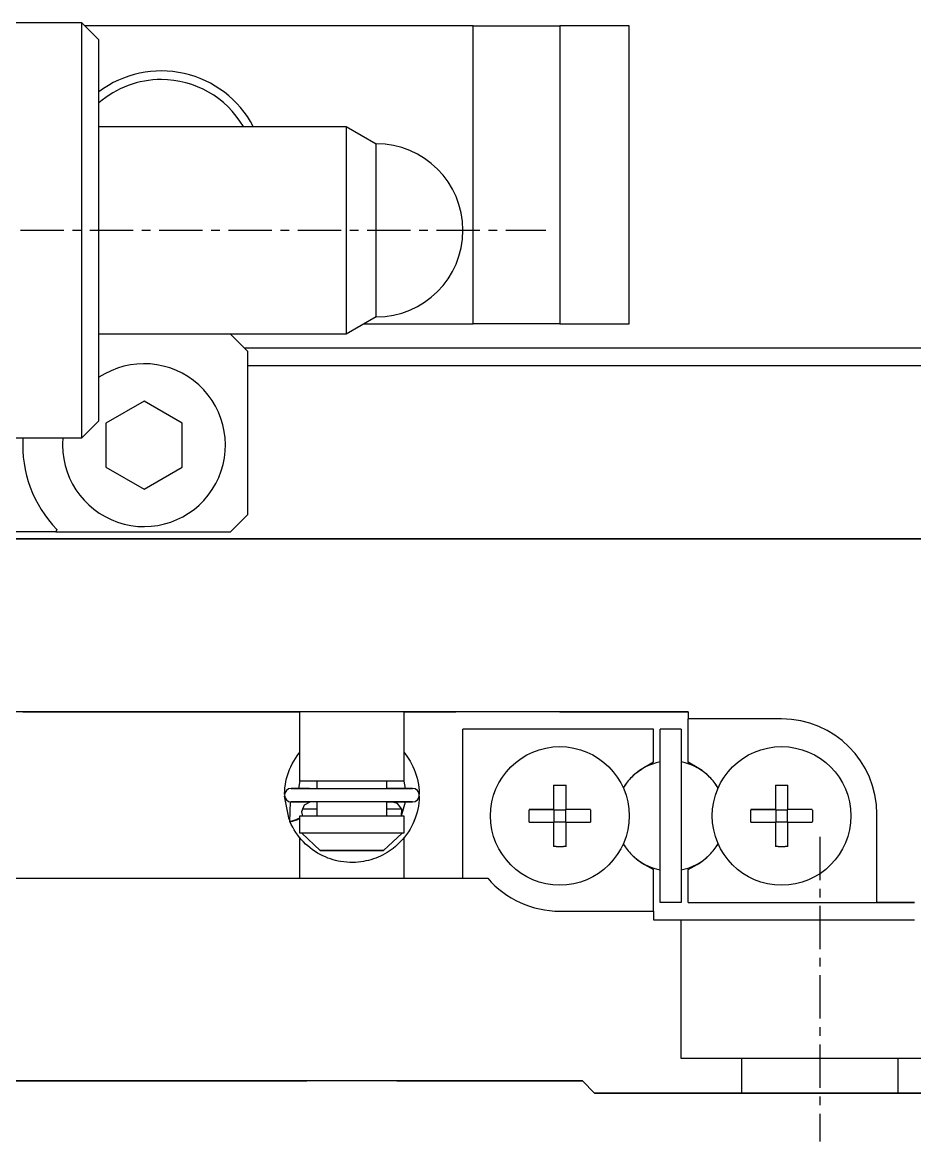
# Model space of a CAD drawing. Extents: x 164 to 411, y 80 to 309.
# Drawn here: x 369.98 to 395.73, y 128.36 to 160.66 of the extents above; entities that cross this region are included whole.
import ezdxf

# ---------------------------------------------------------------- set-up
doc = ezdxf.new("R2010")
doc.units = 0
doc.linetypes.add('CENTER', pattern=[2, 1.25, -0.25, 0.25, -0.25])
doc.layers.get('0').update_dxf_attribs({"linetype": 'CONTINUOUS'})
doc.layers.add('CENTER', color=1, linetype='CENTER')

msp = doc.modelspace()

# ---------------------------------------------------------------- linework, layer by layer
at = {"color": 7, "linetype": 'CONTINUOUS'}
for p, q in [((368.188, 160.655), (371.688, 160.655)), ((371.688, 160.655), (371.688, 148.655)), ((371.688, 160.655), (372.188, 160.155)), ((382.988, 160.555), (371.788, 160.555)), ((382.988, 151.955), (382.988, 160.555)), ((382.988, 160.555), (385.488, 160.555)), ((385.488, 160.555), (385.488, 151.955)), ((387.488, 160.555), (385.488, 160.555)), ((387.488, 151.955), (387.488, 160.555)), ((372.188, 149.155), (372.188, 160.155)), ((372.188, 157.655), (379.322, 157.655)), ((379.322, 157.655), (379.755, 157.405)), ((379.322, 157.655), (379.322, 154.628)), ((379.755, 157.405), (380.188, 157.155)), ((380.188, 154.633), (380.188, 157.155)), ((379.322, 154.628), (379.322, 151.655)), ((380.188, 152.155), (380.188, 154.633)), ((380.188, 152.155), (379.755, 151.905)), ((379.755, 151.905), (379.322, 151.655)), ((379.842, 151.955), (382.988, 151.955)), ((385.488, 151.955), (382.988, 151.955)), ((385.488, 151.955), (387.488, 151.955)), ((379.322, 151.655), (372.188, 151.655)), ((375.988, 151.655), (376.488, 151.155)), ((397.488, 151.255), (376.388, 151.255)), ((376.488, 146.455), (376.488, 151.155)), ((376.488, 150.755), (397.488, 150.755)), ((373.488, 149.725), (372.388, 149.09)), ((374.588, 149.09), (373.488, 149.725)), ((372.188, 149.155), (371.688, 148.655)), ((372.388, 149.09), (372.388, 147.82)), ((374.588, 147.82), (374.588, 149.09)), ((371.688, 148.655), (368.188, 148.655)), ((372.388, 147.82), (373.488, 147.185)), ((373.488, 147.185), (374.588, 147.82)), ((376.488, 146.455), (375.988, 145.955)), ((370.97, 146.024), (370.94, 145.955)), ((397.488, 145.755), (338.488, 145.755)), ((338.488, 145.755), (397.488, 145.755)), ((370.94, 145.955), (368.188, 145.955)), ((370.94, 145.955), (375.988, 145.955)), ((389.188, 140.755), (346.788, 140.755)), ((369.988, 140.755), (377.988, 140.755)), ((377.988, 138.755), (377.988, 140.755)), ((380.988, 140.755), (382.488, 140.755)), ((380.988, 140.755), (380.988, 138.755)), ((385.488, 140.755), (389.188, 140.755)), ((389.188, 140.755), (389.188, 140.555)), ((389.188, 139.306), (389.188, 140.555)), ((391.888, 140.555), (389.188, 140.555)), ((391.888, 140.555), (389.188, 140.555)), ((382.688, 135.955), (382.688, 140.255)), ((388.188, 140.255), (382.688, 140.255)), ((388.188, 139.306), (388.188, 140.255)), ((388.388, 135.255), (388.388, 140.255)), ((388.988, 140.255), (388.388, 140.255)), ((388.988, 140.255), (388.988, 135.255)), ((377.905, 139.484), (377.959, 139.556)), ((377.959, 139.556), (377.988, 139.591)), ((380.988, 139.591), (381.051, 139.51)), ((377.725, 139.173), (377.765, 139.254)), ((377.765, 139.254), (377.808, 139.333)), ((377.808, 139.333), (377.855, 139.41)), ((377.855, 139.41), (377.905, 139.484)), ((381.051, 139.51), (381.11, 139.426)), ((381.11, 139.426), (381.164, 139.339)), ((381.164, 139.339), (381.208, 139.26)), ((381.208, 139.26), (381.248, 139.18)), ((388.188, 139.306), (387.928, 139.156)), ((388.188, 139.306), (387.928, 139.156)), ((389.188, 139.306), (389.448, 139.156)), ((389.448, 139.156), (389.188, 139.306)), ((377.604, 138.834), (377.629, 138.921)), ((377.629, 138.921), (377.657, 139.007)), ((377.657, 139.007), (377.689, 139.091)), ((377.689, 139.091), (377.725, 139.173)), ((381.248, 139.18), (381.285, 139.097)), ((381.285, 139.097), (381.317, 139.013)), ((381.317, 139.013), (381.345, 138.928)), ((381.345, 138.928), (381.37, 138.841)), ((377.548, 138.479), (377.556, 138.569)), ((377.556, 138.569), (377.568, 138.658)), ((377.568, 138.658), (377.584, 138.747)), ((377.584, 138.747), (377.604, 138.834)), ((377.988, 138.767), (377.944, 138.55)), ((380.988, 138.755), (377.988, 138.755)), ((378.488, 138.755), (377.988, 138.755)), ((380.488, 138.755), (378.488, 138.755)), ((378.488, 138.55), (378.488, 138.755)), ((380.488, 138.755), (378.488, 138.755)), ((380.488, 138.755), (380.488, 138.55)), ((380.988, 138.755), (380.488, 138.755)), ((380.991, 138.756), (380.988, 138.769)), ((381.031, 138.55), (380.991, 138.756)), ((381.37, 138.841), (381.39, 138.754)), ((381.39, 138.754), (381.407, 138.665)), ((381.407, 138.665), (381.419, 138.576)), ((381.419, 138.576), (381.427, 138.486)), ((385.308, 138.642), (385.308, 137.935)), ((385.668, 137.935), (385.668, 138.642)), ((391.708, 138.642), (391.708, 137.935)), ((392.068, 137.935), (392.068, 138.642)), ((377.544, 138.389), (377.548, 138.479)), ((377.544, 138.38), (377.544, 138.389)), ((377.678, 137.647), (377.544, 138.327)), ((377.738, 138.55), (381.238, 138.55)), ((378.263, 138.55), (377.738, 138.55)), ((381.238, 138.55), (380.488, 138.55)), ((381.427, 138.486), (381.431, 138.397)), ((381.431, 138.307), (381.427, 138.217)), ((381.431, 138.397), (381.431, 138.381)), ((381.431, 138.329), (381.431, 138.307)), ((377.698, 137.595), (377.712, 138.162)), ((381.238, 138.16), (377.738, 138.16)), ((377.738, 138.16), (378.263, 138.16)), ((378.114, 138.066), (378.034, 137.876)), ((378.048, 137.955), (378.488, 137.955)), ((378.297, 138.16), (378.114, 138.066)), ((378.488, 137.755), (378.488, 138.16)), ((380.488, 138.16), (381.238, 138.16)), ((380.488, 138.16), (380.488, 137.755)), ((380.488, 137.955), (380.926, 137.955)), ((380.8, 138.114), (380.636, 138.16)), ((380.927, 137.951), (380.8, 138.114)), ((380.918, 137.744), (380.927, 137.951)), ((380.923, 137.755), (381.032, 138.16)), ((381.389, 137.95), (381.368, 137.862)), ((381.406, 138.038), (381.389, 137.95)), ((381.418, 138.127), (381.406, 138.038)), ((381.427, 138.217), (381.418, 138.127)), ((384.602, 137.935), (385.308, 137.935)), ((385.308, 137.935), (384.602, 137.935)), ((385.318, 137.925), (385.308, 137.935)), ((385.658, 137.925), (385.318, 137.925)), ((385.318, 137.925), (385.318, 137.586)), ((385.658, 137.925), (385.668, 137.935)), ((385.658, 137.586), (385.658, 137.925)), ((386.374, 137.935), (385.668, 137.935)), ((386.374, 137.935), (385.668, 137.935)), ((391.002, 137.935), (391.708, 137.935)), ((391.708, 137.935), (391.002, 137.935)), ((391.718, 137.925), (391.708, 137.935)), ((392.058, 137.925), (391.718, 137.925)), ((391.718, 137.925), (391.718, 137.586)), ((392.058, 137.925), (392.068, 137.935)), ((392.058, 137.586), (392.058, 137.925)), ((392.774, 137.935), (392.068, 137.935)), ((392.774, 137.935), (392.068, 137.935)), ((377.703, 137.586), (377.926, 137.653)), ((377.926, 137.653), (377.936, 137.657)), ((377.936, 137.657), (377.988, 137.684)), ((377.988, 137.755), (380.988, 137.755)), ((377.988, 137.255), (377.988, 137.755)), ((378.034, 137.876), (378.057, 137.747)), ((380.988, 137.755), (380.988, 137.255)), ((381.282, 137.608), (381.246, 137.527)), ((381.298, 137.65), (381.276, 137.591)), ((381.314, 137.69), (381.282, 137.608)), ((381.343, 137.776), (381.314, 137.69)), ((381.368, 137.862), (381.343, 137.776)), ((394.638, 135.255), (394.638, 137.805)), ((377.737, 137.51), (377.699, 137.595)), ((377.713, 137.563), (377.702, 137.587)), ((377.704, 137.59), (377.703, 137.586)), ((377.78, 137.428), (377.737, 137.51)), ((377.825, 137.349), (377.78, 137.428)), ((377.873, 137.273), (377.825, 137.349)), ((381.12, 137.3), (381.066, 137.22)), ((381.165, 137.373), (381.12, 137.3)), ((381.207, 137.449), (381.165, 137.373)), ((381.246, 137.527), (381.207, 137.449)), ((384.602, 137.575), (385.308, 137.575)), ((385.318, 137.586), (385.308, 137.575)), ((385.308, 137.575), (385.308, 136.869)), ((385.318, 137.586), (385.658, 137.586)), ((385.658, 137.586), (385.668, 137.575)), ((385.668, 136.869), (385.668, 137.575)), ((385.668, 137.575), (386.374, 137.575)), ((391.002, 137.575), (391.708, 137.575)), ((391.718, 137.586), (391.708, 137.575)), ((391.708, 137.575), (391.708, 136.869)), ((391.718, 137.586), (392.058, 137.586)), ((392.058, 137.586), (392.068, 137.575)), ((392.068, 136.869), (392.068, 137.575)), ((392.068, 137.575), (392.774, 137.575)), ((377.924, 137.201), (377.873, 137.273)), ((377.978, 137.132), (377.924, 137.201)), ((378.034, 137.066), (377.978, 137.132)), ((378.042, 137.255), (377.988, 137.255)), ((377.988, 135.955), (377.988, 137.119)), ((378.091, 137.003), (378.034, 137.066)), ((378.042, 137.255), (378.571, 136.755)), ((380.934, 137.255), (378.042, 137.255)), ((378.151, 136.944), (378.091, 137.003)), ((380.404, 136.755), (380.934, 137.255)), ((380.883, 137.002), (380.817, 136.937)), ((380.947, 137.071), (380.883, 137.002)), ((380.988, 137.255), (380.934, 137.255)), ((381.008, 137.143), (380.947, 137.071)), ((380.988, 137.119), (380.988, 135.955)), ((381.066, 137.22), (381.008, 137.143)), ((378.212, 136.889), (378.151, 136.944)), ((378.281, 136.831), (378.212, 136.889)), ((378.352, 136.778), (378.281, 136.831)), ((378.423, 136.729), (378.352, 136.778)), ((378.496, 136.684), (378.423, 136.729)), ((378.57, 136.642), (378.496, 136.684)), ((378.645, 136.604), (378.57, 136.642)), ((380.404, 136.755), (378.571, 136.755)), ((378.571, 136.755), (380.404, 136.755)), ((380.442, 136.662), (380.372, 136.624)), ((380.506, 136.699), (380.442, 136.662)), ((380.564, 136.737), (380.506, 136.699)), ((380.621, 136.777), (380.564, 136.737)), ((380.678, 136.819), (380.621, 136.777)), ((380.748, 136.876), (380.678, 136.819)), ((380.817, 136.937), (380.748, 136.876)), ((378.721, 136.57), (378.645, 136.604)), ((378.796, 136.539), (378.721, 136.57)), ((378.871, 136.512), (378.796, 136.539)), ((378.944, 136.489), (378.871, 136.512)), ((379.017, 136.469), (378.944, 136.489)), ((379.089, 136.453), (379.017, 136.469)), ((379.161, 136.439), (379.089, 136.453)), ((379.25, 136.426), (379.161, 136.439)), ((379.338, 136.417), (379.25, 136.426)), ((379.423, 136.413), (379.338, 136.417)), ((379.507, 136.412), (379.423, 136.413)), ((379.59, 136.414), (379.507, 136.412)), ((379.67, 136.42), (379.59, 136.414)), ((379.748, 136.429), (379.67, 136.42)), ((379.822, 136.441), (379.748, 136.429)), ((379.894, 136.455), (379.822, 136.441)), ((379.963, 136.471), (379.894, 136.455)), ((380.029, 136.489), (379.963, 136.471)), ((380.107, 136.513), (380.029, 136.489)), ((380.18, 136.539), (380.107, 136.513)), ((380.248, 136.566), (380.18, 136.539)), ((380.312, 136.595), (380.248, 136.566)), ((380.372, 136.624), (380.312, 136.595)), ((387.928, 136.355), (388.188, 136.204)), ((389.188, 136.204), (389.448, 136.355)), ((388.188, 135.005), (388.188, 136.204)), ((389.188, 135.255), (389.188, 136.204)), ((352.567, 135.955), (383.409, 135.955)), ((388.988, 135.255), (388.388, 135.255)), ((388.988, 135.255), (388.388, 135.255)), ((389.188, 135.255), (394.638, 135.255)), ((389.188, 135.255), (394.638, 135.255)), ((394.638, 135.255), (395.726, 135.255)), ((395.726, 135.255), (394.638, 135.255)), ((385.488, 135.005), (388.188, 135.005)), ((388.188, 135.005), (388.188, 134.755)), ((388.188, 134.755), (395.726, 134.755)), ((386.138, 130.105), (349.838, 130.105)), ((357.788, 130.105), (378.188, 130.105)), ((380.788, 130.105), (386.138, 130.105)), ((386.138, 130.105), (386.488, 129.755)), ((386.488, 129.755), (386.138, 130.105)), ((397.488, 129.755), (386.488, 129.755)), ((386.488, 129.755), (397.488, 129.755)), ((395.238, 129.755), (390.738, 129.755)), ((395.238, 129.755), (390.738, 129.755)), ((392.988, 129.755), (390.738, 129.755)), ((392.988, 129.755), (390.738, 129.755)), ((395.238, 129.755), (392.988, 129.755)), ((395.238, 129.755), (392.988, 129.755))]:
    msp.add_line(p, q, dxfattribs=at)
at = {"color": 3, "linetype": 'CONTINUOUS'}
for p, q in [((388.988, 130.755), (388.988, 134.755)), ((396.988, 130.755), (388.988, 130.755)), ((390.738, 129.755), (390.738, 130.755)), ((396.988, 130.755), (392.988, 130.755)), ((395.238, 130.755), (395.238, 129.755))]:
    msp.add_line(p, q, dxfattribs=at)
at = {"color": 7, "linetype": 'CONTINUOUS'}
for points in [[(385.308, 138.642, 0), (385.312, 138.642, 0), (385.314, 138.642, 0), (385.316, 138.642, 0), (385.32, 138.642, 0), (385.322, 138.642, 0), (385.326, 138.642, 0), (385.328, 138.642, 0), (385.33, 138.642, 0), (385.334, 138.642, 0), (385.336, 138.642, 0), (385.34, 138.642, 0), (385.342, 138.642, 0), (385.344, 138.642, 0), (385.348, 138.642, 0), (385.35, 138.642, 0), (385.354, 138.642, 0), (385.356, 138.642, 0), (385.358, 138.642, 0), (385.362, 138.642, 0), (385.364, 138.642, 0), (385.368, 138.642, 0), (385.37, 138.642, 0), (385.372, 138.642, 0), (385.376, 138.642, 0), (385.378, 138.642, 0), (385.382, 138.642, 0), (385.384, 138.642, 0), (385.386, 138.642, 0), (385.39, 138.642, 0), (385.392, 138.642, 0), (385.396, 138.642, 0), (385.398, 138.642, 0), (385.402, 138.642, 0), (385.404, 138.642, 0), (385.406, 138.644, 0), (385.41, 138.644, 0), (385.412, 138.644, 0), (385.416, 138.644, 0), (385.418, 138.644, 0), (385.42, 138.644, 0), (385.424, 138.644, 0), (385.426, 138.644, 0), (385.43, 138.644, 0), (385.432, 138.644, 0), (385.434, 138.644, 0), (385.438, 138.644, 0), (385.44, 138.644, 0), (385.444, 138.644, 0), (385.446, 138.644, 0), (385.448, 138.644, 0), (385.452, 138.644, 0), (385.454, 138.644, 0), (385.458, 138.644, 0), (385.46, 138.644, 0), (385.462, 138.644, 0), (385.466, 138.644, 0), (385.468, 138.644, 0), (385.472, 138.644, 0), (385.474, 138.644, 0), (385.476, 138.644, 0), (385.48, 138.644, 0), (385.482, 138.644, 0), (385.486, 138.644, 0), (385.488, 138.644, 0), (385.492, 138.644, 0), (385.494, 138.644, 0), (385.496, 138.644, 0), (385.5, 138.644, 0), (385.502, 138.644, 0), (385.506, 138.644, 0), (385.508, 138.644, 0), (385.51, 138.644, 0), (385.514, 138.644, 0), (385.516, 138.644, 0), (385.52, 138.644, 0), (385.522, 138.644, 0), (385.524, 138.644, 0), (385.528, 138.644, 0), (385.53, 138.644, 0), (385.534, 138.644, 0), (385.536, 138.644, 0), (385.538, 138.644, 0), (385.542, 138.644, 0), (385.544, 138.644, 0), (385.548, 138.644, 0), (385.55, 138.644, 0), (385.552, 138.644, 0), (385.556, 138.644, 0), (385.558, 138.644, 0), (385.562, 138.644, 0), (385.564, 138.644, 0), (385.568, 138.644, 0), (385.57, 138.644, 0), (385.572, 138.642, 0), (385.576, 138.642, 0), (385.578, 138.642, 0), (385.582, 138.642, 0), (385.584, 138.642, 0), (385.586, 138.642, 0), (385.59, 138.642, 0), (385.592, 138.642, 0), (385.596, 138.642, 0), (385.598, 138.642, 0), (385.6, 138.642, 0), (385.604, 138.642, 0), (385.606, 138.642, 0), (385.61, 138.642, 0), (385.612, 138.642, 0), (385.614, 138.642, 0), (385.618, 138.642, 0), (385.62, 138.642, 0), (385.624, 138.642, 0), (385.626, 138.642, 0), (385.628, 138.642, 0), (385.632, 138.642, 0), (385.634, 138.642, 0), (385.638, 138.642, 0), (385.64, 138.642, 0), (385.642, 138.642, 0), (385.646, 138.642, 0), (385.648, 138.642, 0), (385.652, 138.642, 0), (385.654, 138.642, 0), (385.656, 138.642, 0), (385.66, 138.642, 0), (385.662, 138.642, 0), (385.666, 138.642, 0), (385.668, 138.642, 0)], [(391.708, 138.642, 0), (391.712, 138.642, 0), (391.714, 138.642, 0), (391.716, 138.642, 0), (391.72, 138.642, 0), (391.722, 138.642, 0), (391.726, 138.642, 0), (391.728, 138.642, 0), (391.73, 138.642, 0), (391.734, 138.642, 0), (391.736, 138.642, 0), (391.74, 138.642, 0), (391.742, 138.642, 0), (391.744, 138.642, 0), (391.748, 138.642, 0), (391.75, 138.642, 0), (391.754, 138.642, 0), (391.756, 138.642, 0), (391.758, 138.642, 0), (391.762, 138.642, 0), (391.764, 138.642, 0), (391.768, 138.642, 0), (391.77, 138.642, 0), (391.772, 138.642, 0), (391.776, 138.642, 0), (391.778, 138.642, 0), (391.782, 138.642, 0), (391.784, 138.642, 0), (391.786, 138.642, 0), (391.79, 138.642, 0), (391.792, 138.642, 0), (391.796, 138.642, 0), (391.798, 138.642, 0), (391.802, 138.642, 0), (391.804, 138.642, 0), (391.806, 138.644, 0), (391.81, 138.644, 0), (391.812, 138.644, 0), (391.816, 138.644, 0), (391.818, 138.644, 0), (391.82, 138.644, 0), (391.824, 138.644, 0), (391.826, 138.644, 0), (391.83, 138.644, 0), (391.832, 138.644, 0), (391.834, 138.644, 0), (391.838, 138.644, 0), (391.84, 138.644, 0), (391.844, 138.644, 0), (391.846, 138.644, 0), (391.848, 138.644, 0), (391.852, 138.644, 0), (391.854, 138.644, 0), (391.858, 138.644, 0), (391.86, 138.644, 0), (391.862, 138.644, 0), (391.866, 138.644, 0), (391.868, 138.644, 0), (391.872, 138.644, 0), (391.874, 138.644, 0), (391.876, 138.644, 0), (391.88, 138.644, 0), (391.882, 138.644, 0), (391.886, 138.644, 0), (391.888, 138.644, 0), (391.892, 138.644, 0), (391.894, 138.644, 0), (391.896, 138.644, 0), (391.9, 138.644, 0), (391.902, 138.644, 0), (391.906, 138.644, 0), (391.908, 138.644, 0), (391.91, 138.644, 0), (391.914, 138.644, 0), (391.916, 138.644, 0), (391.92, 138.644, 0), (391.922, 138.644, 0), (391.924, 138.644, 0), (391.928, 138.644, 0), (391.93, 138.644, 0), (391.934, 138.644, 0), (391.936, 138.644, 0), (391.938, 138.644, 0), (391.942, 138.644, 0), (391.944, 138.644, 0), (391.948, 138.644, 0), (391.95, 138.644, 0), (391.952, 138.644, 0), (391.956, 138.644, 0), (391.958, 138.644, 0), (391.962, 138.644, 0), (391.964, 138.644, 0), (391.968, 138.644, 0), (391.97, 138.644, 0), (391.972, 138.642, 0), (391.976, 138.642, 0), (391.978, 138.642, 0), (391.982, 138.642, 0), (391.984, 138.642, 0), (391.986, 138.642, 0), (391.99, 138.642, 0), (391.992, 138.642, 0), (391.996, 138.642, 0), (391.998, 138.642, 0), (392, 138.642, 0), (392.004, 138.642, 0), (392.006, 138.642, 0), (392.01, 138.642, 0), (392.012, 138.642, 0), (392.014, 138.642, 0), (392.018, 138.642, 0), (392.02, 138.642, 0), (392.024, 138.642, 0), (392.026, 138.642, 0), (392.028, 138.642, 0), (392.032, 138.642, 0), (392.034, 138.642, 0), (392.038, 138.642, 0), (392.04, 138.642, 0), (392.042, 138.642, 0), (392.046, 138.642, 0), (392.048, 138.642, 0), (392.052, 138.642, 0), (392.054, 138.642, 0), (392.056, 138.642, 0), (392.06, 138.642, 0), (392.062, 138.642, 0), (392.066, 138.642, 0), (392.068, 138.642, 0)], [(384.602, 137.574, 0), (384.602, 137.578, 0), (384.602, 137.58, 0), (384.602, 137.584, 0), (384.602, 137.586, 0), (384.602, 137.588, 0), (384.602, 137.592, 0), (384.602, 137.594, 0), (384.602, 137.598, 0), (384.602, 137.6, 0), (384.602, 137.602, 0), (384.602, 137.606, 0), (384.602, 137.608, 0), (384.602, 137.612, 0), (384.6, 137.614, 0), (384.6, 137.618, 0), (384.6, 137.62, 0), (384.6, 137.622, 0), (384.6, 137.626, 0), (384.6, 137.628, 0), (384.6, 137.632, 0), (384.6, 137.634, 0), (384.6, 137.636, 0), (384.6, 137.64, 0), (384.6, 137.642, 0), (384.6, 137.646, 0), (384.6, 137.648, 0), (384.6, 137.65, 0), (384.6, 137.654, 0), (384.6, 137.656, 0), (384.6, 137.66, 0), (384.6, 137.662, 0), (384.6, 137.664, 0), (384.6, 137.668, 0), (384.6, 137.67, 0), (384.6, 137.674, 0), (384.6, 137.676, 0), (384.6, 137.678, 0), (384.6, 137.682, 0), (384.6, 137.684, 0), (384.6, 137.688, 0), (384.6, 137.69, 0), (384.6, 137.692, 0), (384.6, 137.696, 0), (384.6, 137.698, 0), (384.6, 137.702, 0), (384.6, 137.704, 0), (384.6, 137.708, 0), (384.6, 137.71, 0), (384.6, 137.712, 0), (384.6, 137.716, 0), (384.6, 137.718, 0), (384.6, 137.722, 0), (384.6, 137.724, 0), (384.6, 137.726, 0), (384.6, 137.73, 0), (384.6, 137.732, 0), (384.6, 137.736, 0), (384.6, 137.738, 0), (384.6, 137.74, 0), (384.6, 137.744, 0), (384.6, 137.746, 0), (384.6, 137.75, 0), (384.6, 137.752, 0), (384.6, 137.754, 0), (384.6, 137.758, 0), (384.6, 137.76, 0), (384.6, 137.764, 0), (384.6, 137.766, 0), (384.6, 137.768, 0), (384.6, 137.772, 0), (384.6, 137.774, 0), (384.6, 137.778, 0), (384.6, 137.78, 0), (384.6, 137.784, 0), (384.6, 137.786, 0), (384.6, 137.788, 0), (384.6, 137.792, 0), (384.6, 137.794, 0), (384.6, 137.798, 0), (384.6, 137.8, 0), (384.6, 137.802, 0), (384.6, 137.806, 0), (384.6, 137.808, 0), (384.6, 137.812, 0), (384.6, 137.814, 0), (384.6, 137.816, 0), (384.6, 137.82, 0), (384.6, 137.822, 0), (384.6, 137.826, 0), (384.6, 137.828, 0), (384.6, 137.83, 0), (384.6, 137.834, 0), (384.6, 137.836, 0), (384.6, 137.84, 0), (384.6, 137.842, 0), (384.6, 137.844, 0), (384.6, 137.848, 0), (384.6, 137.85, 0), (384.6, 137.854, 0), (384.6, 137.856, 0), (384.6, 137.858, 0), (384.6, 137.862, 0), (384.6, 137.864, 0), (384.6, 137.868, 0), (384.6, 137.87, 0), (384.6, 137.874, 0), (384.6, 137.876, 0), (384.6, 137.878, 0), (384.6, 137.882, 0), (384.6, 137.884, 0), (384.6, 137.888, 0), (384.6, 137.89, 0), (384.6, 137.892, 0), (384.6, 137.896, 0), (384.602, 137.898, 0), (384.602, 137.902, 0), (384.602, 137.904, 0), (384.602, 137.906, 0), (384.602, 137.91, 0), (384.602, 137.912, 0), (384.602, 137.916, 0), (384.602, 137.918, 0), (384.602, 137.92, 0), (384.602, 137.924, 0), (384.602, 137.926, 0), (384.602, 137.93, 0), (384.602, 137.932, 0), (384.602, 137.934, 0)], [(386.374, 137.934, 0), (386.374, 137.932, 0), (386.374, 137.93, 0), (386.374, 137.926, 0), (386.374, 137.924, 0), (386.374, 137.92, 0), (386.374, 137.918, 0), (386.376, 137.916, 0), (386.376, 137.912, 0), (386.376, 137.91, 0), (386.376, 137.906, 0), (386.376, 137.904, 0), (386.376, 137.902, 0), (386.376, 137.898, 0), (386.376, 137.896, 0), (386.376, 137.892, 0), (386.376, 137.89, 0), (386.376, 137.888, 0), (386.376, 137.884, 0), (386.376, 137.882, 0), (386.376, 137.878, 0), (386.376, 137.876, 0), (386.376, 137.874, 0), (386.376, 137.87, 0), (386.376, 137.868, 0), (386.376, 137.864, 0), (386.376, 137.862, 0), (386.376, 137.858, 0), (386.376, 137.856, 0), (386.376, 137.854, 0), (386.376, 137.85, 0), (386.376, 137.848, 0), (386.376, 137.844, 0), (386.376, 137.842, 0), (386.376, 137.84, 0), (386.376, 137.836, 0), (386.376, 137.834, 0), (386.376, 137.83, 0), (386.376, 137.828, 0), (386.376, 137.826, 0), (386.376, 137.822, 0), (386.376, 137.82, 0), (386.376, 137.816, 0), (386.376, 137.814, 0), (386.376, 137.812, 0), (386.376, 137.808, 0), (386.376, 137.806, 0), (386.376, 137.802, 0), (386.376, 137.8, 0), (386.376, 137.798, 0), (386.376, 137.794, 0), (386.376, 137.792, 0), (386.376, 137.788, 0), (386.376, 137.786, 0), (386.376, 137.784, 0), (386.376, 137.78, 0), (386.376, 137.778, 0), (386.376, 137.774, 0), (386.376, 137.772, 0), (386.376, 137.768, 0), (386.376, 137.766, 0), (386.376, 137.764, 0), (386.376, 137.76, 0), (386.376, 137.758, 0), (386.376, 137.754, 0), (386.376, 137.752, 0), (386.376, 137.75, 0), (386.376, 137.746, 0), (386.376, 137.744, 0), (386.376, 137.74, 0), (386.376, 137.738, 0), (386.376, 137.736, 0), (386.376, 137.732, 0), (386.376, 137.73, 0), (386.376, 137.726, 0), (386.376, 137.724, 0), (386.376, 137.722, 0), (386.376, 137.718, 0), (386.376, 137.716, 0), (386.376, 137.712, 0), (386.376, 137.71, 0), (386.376, 137.708, 0), (386.376, 137.704, 0), (386.376, 137.702, 0), (386.376, 137.698, 0), (386.376, 137.696, 0), (386.376, 137.692, 0), (386.376, 137.69, 0), (386.376, 137.688, 0), (386.376, 137.684, 0), (386.376, 137.682, 0), (386.376, 137.678, 0), (386.376, 137.676, 0), (386.376, 137.674, 0), (386.376, 137.67, 0), (386.376, 137.668, 0), (386.376, 137.664, 0), (386.376, 137.662, 0), (386.376, 137.66, 0), (386.376, 137.656, 0), (386.376, 137.654, 0), (386.376, 137.65, 0), (386.376, 137.648, 0), (386.376, 137.646, 0), (386.376, 137.642, 0), (386.376, 137.64, 0), (386.376, 137.636, 0), (386.376, 137.634, 0), (386.376, 137.632, 0), (386.376, 137.628, 0), (386.376, 137.626, 0), (386.376, 137.622, 0), (386.376, 137.62, 0), (386.376, 137.618, 0), (386.376, 137.614, 0), (386.376, 137.612, 0), (386.376, 137.608, 0), (386.376, 137.606, 0), (386.376, 137.602, 0), (386.376, 137.6, 0), (386.376, 137.598, 0), (386.376, 137.594, 0), (386.374, 137.592, 0), (386.374, 137.588, 0), (386.374, 137.586, 0), (386.374, 137.584, 0), (386.374, 137.58, 0), (386.374, 137.578, 0), (386.374, 137.574, 0)], [(391.002, 137.574, 0), (391.002, 137.578, 0), (391.002, 137.58, 0), (391.002, 137.584, 0), (391.002, 137.586, 0), (391.002, 137.588, 0), (391.002, 137.592, 0), (391.002, 137.594, 0), (391.002, 137.598, 0), (391.002, 137.6, 0), (391.002, 137.602, 0), (391.002, 137.606, 0), (391.002, 137.608, 0), (391.002, 137.612, 0), (391, 137.614, 0), (391, 137.618, 0), (391, 137.62, 0), (391, 137.622, 0), (391, 137.626, 0), (391, 137.628, 0), (391, 137.632, 0), (391, 137.634, 0), (391, 137.636, 0), (391, 137.64, 0), (391, 137.642, 0), (391, 137.646, 0), (391, 137.648, 0), (391, 137.65, 0), (391, 137.654, 0), (391, 137.656, 0), (391, 137.66, 0), (391, 137.662, 0), (391, 137.664, 0), (391, 137.668, 0), (391, 137.67, 0), (391, 137.674, 0), (391, 137.676, 0), (391, 137.678, 0), (391, 137.682, 0), (391, 137.684, 0), (391, 137.688, 0), (391, 137.69, 0), (391, 137.692, 0), (391, 137.696, 0), (391, 137.698, 0), (391, 137.702, 0), (391, 137.704, 0), (391, 137.708, 0), (391, 137.71, 0), (391, 137.712, 0), (391, 137.716, 0), (391, 137.718, 0), (391, 137.722, 0), (391, 137.724, 0), (391, 137.726, 0), (391, 137.73, 0), (391, 137.732, 0), (391, 137.736, 0), (391, 137.738, 0), (391, 137.74, 0), (391, 137.744, 0), (391, 137.746, 0), (391, 137.75, 0), (391, 137.752, 0), (391, 137.754, 0), (391, 137.758, 0), (391, 137.76, 0), (391, 137.764, 0), (391, 137.766, 0), (391, 137.768, 0), (391, 137.772, 0), (391, 137.774, 0), (391, 137.778, 0), (391, 137.78, 0), (391, 137.784, 0), (391, 137.786, 0), (391, 137.788, 0), (391, 137.792, 0), (391, 137.794, 0), (391, 137.798, 0), (391, 137.8, 0), (391, 137.802, 0), (391, 137.806, 0), (391, 137.808, 0), (391, 137.812, 0), (391, 137.814, 0), (391, 137.816, 0), (391, 137.82, 0), (391, 137.822, 0), (391, 137.826, 0), (391, 137.828, 0), (391, 137.83, 0), (391, 137.834, 0), (391, 137.836, 0), (391, 137.84, 0), (391, 137.842, 0), (391, 137.844, 0), (391, 137.848, 0), (391, 137.85, 0), (391, 137.854, 0), (391, 137.856, 0), (391, 137.858, 0), (391, 137.862, 0), (391, 137.864, 0), (391, 137.868, 0), (391, 137.87, 0), (391, 137.874, 0), (391, 137.876, 0), (391, 137.878, 0), (391, 137.882, 0), (391, 137.884, 0), (391, 137.888, 0), (391, 137.89, 0), (391, 137.892, 0), (391, 137.896, 0), (391.002, 137.898, 0), (391.002, 137.902, 0), (391.002, 137.904, 0), (391.002, 137.906, 0), (391.002, 137.91, 0), (391.002, 137.912, 0), (391.002, 137.916, 0), (391.002, 137.918, 0), (391.002, 137.92, 0), (391.002, 137.924, 0), (391.002, 137.926, 0), (391.002, 137.93, 0), (391.002, 137.932, 0), (391.002, 137.934, 0)], [(392.774, 137.934, 0), (392.774, 137.932, 0), (392.774, 137.93, 0), (392.774, 137.926, 0), (392.774, 137.924, 0), (392.774, 137.92, 0), (392.774, 137.918, 0), (392.776, 137.916, 0), (392.776, 137.912, 0), (392.776, 137.91, 0), (392.776, 137.906, 0), (392.776, 137.904, 0), (392.776, 137.902, 0), (392.776, 137.898, 0), (392.776, 137.896, 0), (392.776, 137.892, 0), (392.776, 137.89, 0), (392.776, 137.888, 0), (392.776, 137.884, 0), (392.776, 137.882, 0), (392.776, 137.878, 0), (392.776, 137.876, 0), (392.776, 137.874, 0), (392.776, 137.87, 0), (392.776, 137.868, 0), (392.776, 137.864, 0), (392.776, 137.862, 0), (392.776, 137.858, 0), (392.776, 137.856, 0), (392.776, 137.854, 0), (392.776, 137.85, 0), (392.776, 137.848, 0), (392.776, 137.844, 0), (392.776, 137.842, 0), (392.776, 137.84, 0), (392.776, 137.836, 0), (392.776, 137.834, 0), (392.776, 137.83, 0), (392.776, 137.828, 0), (392.776, 137.826, 0), (392.776, 137.822, 0), (392.776, 137.82, 0), (392.776, 137.816, 0), (392.776, 137.814, 0), (392.776, 137.812, 0), (392.776, 137.808, 0), (392.776, 137.806, 0), (392.776, 137.802, 0), (392.776, 137.8, 0), (392.776, 137.798, 0), (392.776, 137.794, 0), (392.776, 137.792, 0), (392.776, 137.788, 0), (392.776, 137.786, 0), (392.776, 137.784, 0), (392.776, 137.78, 0), (392.776, 137.778, 0), (392.776, 137.774, 0), (392.776, 137.772, 0), (392.776, 137.768, 0), (392.776, 137.766, 0), (392.776, 137.764, 0), (392.776, 137.76, 0), (392.776, 137.758, 0), (392.776, 137.754, 0), (392.776, 137.752, 0), (392.776, 137.75, 0), (392.776, 137.746, 0), (392.776, 137.744, 0), (392.776, 137.74, 0), (392.776, 137.738, 0), (392.776, 137.736, 0), (392.776, 137.732, 0), (392.776, 137.73, 0), (392.776, 137.726, 0), (392.776, 137.724, 0), (392.776, 137.722, 0), (392.776, 137.718, 0), (392.776, 137.716, 0), (392.776, 137.712, 0), (392.776, 137.71, 0), (392.776, 137.708, 0), (392.776, 137.704, 0), (392.776, 137.702, 0), (392.776, 137.698, 0), (392.776, 137.696, 0), (392.776, 137.692, 0), (392.776, 137.69, 0), (392.776, 137.688, 0), (392.776, 137.684, 0), (392.776, 137.682, 0), (392.776, 137.678, 0), (392.776, 137.676, 0), (392.776, 137.674, 0), (392.776, 137.67, 0), (392.776, 137.668, 0), (392.776, 137.664, 0), (392.776, 137.662, 0), (392.776, 137.66, 0), (392.776, 137.656, 0), (392.776, 137.654, 0), (392.776, 137.65, 0), (392.776, 137.648, 0), (392.776, 137.646, 0), (392.776, 137.642, 0), (392.776, 137.64, 0), (392.776, 137.636, 0), (392.776, 137.634, 0), (392.776, 137.632, 0), (392.776, 137.628, 0), (392.776, 137.626, 0), (392.776, 137.622, 0), (392.776, 137.62, 0), (392.776, 137.618, 0), (392.776, 137.614, 0), (392.776, 137.612, 0), (392.776, 137.608, 0), (392.776, 137.606, 0), (392.776, 137.602, 0), (392.776, 137.6, 0), (392.776, 137.598, 0), (392.776, 137.594, 0), (392.774, 137.592, 0), (392.774, 137.588, 0), (392.774, 137.586, 0), (392.774, 137.584, 0), (392.774, 137.58, 0), (392.774, 137.578, 0), (392.774, 137.574, 0)], [(377.922, 137.662, 0), (377.92, 137.66, 0), (377.918, 137.66, 0), (377.916, 137.658, 0), (377.914, 137.658, 0), (377.912, 137.656, 0), (377.91, 137.656, 0), (377.908, 137.654, 0), (377.906, 137.654, 0), (377.902, 137.652, 0), (377.9, 137.652, 0), (377.898, 137.65, 0), (377.896, 137.65, 0), (377.894, 137.648, 0), (377.892, 137.648, 0), (377.89, 137.646, 0), (377.888, 137.646, 0), (377.886, 137.646, 0), (377.884, 137.644, 0), (377.88, 137.644, 0), (377.878, 137.642, 0), (377.876, 137.642, 0), (377.874, 137.64, 0), (377.872, 137.64, 0), (377.87, 137.638, 0), (377.868, 137.638, 0), (377.866, 137.636, 0), (377.864, 137.636, 0), (377.862, 137.636, 0), (377.858, 137.634, 0), (377.856, 137.634, 0), (377.854, 137.632, 0), (377.852, 137.632, 0), (377.85, 137.63, 0), (377.848, 137.63, 0), (377.846, 137.63, 0), (377.844, 137.628, 0), (377.842, 137.628, 0), (377.84, 137.626, 0), (377.838, 137.626, 0), (377.836, 137.626, 0), (377.834, 137.624, 0), (377.83, 137.624, 0), (377.828, 137.622, 0), (377.826, 137.622, 0), (377.824, 137.622, 0), (377.822, 137.62, 0), (377.82, 137.62, 0), (377.818, 137.618, 0), (377.816, 137.618, 0), (377.814, 137.618, 0), (377.812, 137.616, 0), (377.81, 137.616, 0), (377.808, 137.616, 0), (377.806, 137.614, 0), (377.804, 137.614, 0), (377.802, 137.614, 0), (377.8, 137.612, 0), (377.798, 137.612, 0), (377.796, 137.612, 0), (377.794, 137.61, 0), (377.792, 137.61, 0), (377.79, 137.61, 0), (377.788, 137.608, 0), (377.786, 137.608, 0), (377.784, 137.608, 0), (377.782, 137.606, 0), (377.78, 137.606, 0), (377.778, 137.606, 0), (377.778, 137.604, 0), (377.776, 137.604, 0), (377.774, 137.604, 0), (377.772, 137.604, 0), (377.77, 137.602, 0), (377.768, 137.602, 0), (377.766, 137.602, 0), (377.764, 137.602, 0), (377.762, 137.6, 0), (377.762, 137.6, 0), (377.76, 137.6, 0), (377.758, 137.6, 0), (377.756, 137.598, 0), (377.754, 137.598, 0), (377.754, 137.598, 0), (377.752, 137.598, 0), (377.75, 137.598, 0), (377.748, 137.596, 0), (377.746, 137.596, 0), (377.746, 137.596, 0), (377.744, 137.596, 0), (377.742, 137.596, 0), (377.742, 137.596, 0), (377.74, 137.594, 0), (377.738, 137.594, 0), (377.736, 137.594, 0), (377.736, 137.594, 0), (377.734, 137.594, 0), (377.732, 137.594, 0), (377.732, 137.594, 0), (377.73, 137.592, 0), (377.73, 137.592, 0), (377.728, 137.592, 0), (377.726, 137.592, 0), (377.726, 137.592, 0), (377.724, 137.592, 0), (377.724, 137.592, 0), (377.722, 137.592, 0), (377.72, 137.592, 0), (377.72, 137.592, 0), (377.718, 137.592, 0), (377.718, 137.59, 0), (377.716, 137.59, 0), (377.716, 137.59, 0), (377.714, 137.59, 0), (377.714, 137.59, 0), (377.714, 137.59, 0), (377.712, 137.59, 0), (377.712, 137.59, 0), (377.71, 137.59, 0), (377.71, 137.59, 0), (377.708, 137.59, 0), (377.708, 137.59, 0), (377.708, 137.59, 0), (377.706, 137.59, 0), (377.706, 137.59, 0), (377.706, 137.59, 0), (377.704, 137.59, 0), (377.704, 137.59, 0), (377.704, 137.59, 0)], [(377.988, 137.694, 0), (377.988, 137.694, 0), (377.988, 137.694, 0), (377.986, 137.694, 0), (377.986, 137.692, 0), (377.986, 137.692, 0), (377.986, 137.692, 0), (377.986, 137.692, 0), (377.984, 137.692, 0), (377.984, 137.692, 0), (377.984, 137.692, 0), (377.984, 137.692, 0), (377.982, 137.69, 0), (377.982, 137.69, 0), (377.982, 137.69, 0), (377.982, 137.69, 0), (377.98, 137.69, 0), (377.98, 137.69, 0), (377.98, 137.69, 0), (377.98, 137.69, 0), (377.978, 137.688, 0), (377.978, 137.688, 0), (377.978, 137.688, 0), (377.978, 137.688, 0), (377.976, 137.688, 0), (377.976, 137.688, 0), (377.976, 137.688, 0), (377.976, 137.688, 0), (377.976, 137.686, 0), (377.974, 137.686, 0), (377.974, 137.686, 0), (377.974, 137.686, 0), (377.974, 137.686, 0), (377.972, 137.686, 0), (377.972, 137.686, 0), (377.972, 137.686, 0), (377.972, 137.684, 0), (377.97, 137.684, 0), (377.97, 137.684, 0), (377.97, 137.684, 0), (377.97, 137.684, 0), (377.968, 137.684, 0), (377.968, 137.684, 0), (377.968, 137.684, 0), (377.968, 137.682, 0), (377.966, 137.682, 0), (377.966, 137.682, 0), (377.966, 137.682, 0), (377.966, 137.682, 0), (377.964, 137.682, 0), (377.964, 137.682, 0), (377.964, 137.682, 0), (377.964, 137.68, 0), (377.962, 137.68, 0), (377.962, 137.68, 0), (377.962, 137.68, 0), (377.962, 137.68, 0), (377.96, 137.68, 0), (377.96, 137.68, 0), (377.96, 137.68, 0), (377.96, 137.678, 0), (377.958, 137.678, 0), (377.958, 137.678, 0), (377.958, 137.678, 0), (377.956, 137.678, 0), (377.956, 137.678, 0), (377.956, 137.678, 0), (377.956, 137.678, 0), (377.954, 137.676, 0), (377.954, 137.676, 0), (377.954, 137.676, 0), (377.954, 137.676, 0), (377.952, 137.676, 0), (377.952, 137.676, 0), (377.952, 137.676, 0), (377.952, 137.674, 0), (377.95, 137.674, 0), (377.95, 137.674, 0), (377.95, 137.674, 0), (377.95, 137.674, 0), (377.948, 137.674, 0), (377.948, 137.674, 0), (377.948, 137.674, 0), (377.946, 137.672, 0), (377.946, 137.672, 0), (377.946, 137.672, 0), (377.946, 137.672, 0), (377.944, 137.672, 0), (377.944, 137.672, 0), (377.944, 137.672, 0), (377.944, 137.672, 0), (377.942, 137.67, 0), (377.942, 137.67, 0), (377.942, 137.67, 0), (377.942, 137.67, 0), (377.94, 137.67, 0), (377.94, 137.67, 0), (377.94, 137.67, 0), (377.938, 137.67, 0), (377.938, 137.668, 0), (377.938, 137.668, 0), (377.938, 137.668, 0), (377.936, 137.668, 0), (377.936, 137.668, 0), (377.936, 137.668, 0), (377.936, 137.668, 0), (377.934, 137.666, 0), (377.934, 137.666, 0), (377.934, 137.666, 0), (377.932, 137.666, 0), (377.932, 137.666, 0), (377.932, 137.666, 0), (377.932, 137.666, 0), (377.93, 137.666, 0), (377.93, 137.664, 0), (377.93, 137.664, 0), (377.928, 137.664, 0), (377.928, 137.664, 0), (377.928, 137.664, 0), (377.928, 137.664, 0), (377.926, 137.664, 0), (377.926, 137.664, 0), (377.926, 137.662, 0), (377.926, 137.662, 0), (377.924, 137.662, 0), (377.924, 137.662, 0), (377.924, 137.662, 0), (377.922, 137.662, 0), (377.922, 137.662, 0)], [(377.704, 137.59, 0), (377.704, 137.59, 0), (377.704, 137.59, 0), (377.704, 137.59, 0), (377.704, 137.59, 0), (377.704, 137.59, 0), (377.704, 137.59, 0), (377.704, 137.592, 0), (377.704, 137.592, 0), (377.704, 137.592, 0), (377.702, 137.592, 0), (377.702, 137.592, 0), (377.702, 137.592, 0), (377.702, 137.592, 0), (377.702, 137.592, 0), (377.702, 137.592, 0), (377.702, 137.592, 0), (377.702, 137.592, 0), (377.702, 137.592, 0), (377.702, 137.592, 0), (377.702, 137.592, 0), (377.702, 137.592, 0), (377.702, 137.592, 0), (377.702, 137.592, 0), (377.702, 137.592, 0), (377.702, 137.592, 0), (377.702, 137.592, 0), (377.702, 137.592, 0), (377.702, 137.592, 0), (377.702, 137.592, 0), (377.702, 137.592, 0), (377.702, 137.592, 0), (377.702, 137.592, 0), (377.702, 137.592, 0), (377.702, 137.592, 0), (377.702, 137.592, 0), (377.702, 137.592, 0), (377.702, 137.592, 0), (377.702, 137.592, 0), (377.702, 137.592, 0), (377.702, 137.592, 0), (377.702, 137.592, 0), (377.702, 137.592, 0), (377.702, 137.592, 0), (377.7, 137.592, 0), (377.7, 137.592, 0), (377.7, 137.592, 0), (377.7, 137.592, 0), (377.7, 137.592, 0), (377.7, 137.592, 0), (377.7, 137.592, 0), (377.7, 137.592, 0), (377.7, 137.592, 0), (377.7, 137.592, 0), (377.7, 137.592, 0), (377.7, 137.592, 0), (377.7, 137.592, 0), (377.7, 137.592, 0), (377.7, 137.592, 0), (377.7, 137.592, 0), (377.7, 137.592, 0), (377.7, 137.592, 0), (377.7, 137.592, 0), (377.7, 137.592, 0), (377.7, 137.592, 0), (377.7, 137.592, 0), (377.7, 137.592, 0), (377.7, 137.592, 0), (377.7, 137.592, 0), (377.7, 137.592, 0), (377.7, 137.592, 0), (377.7, 137.592, 0), (377.7, 137.592, 0), (377.7, 137.592, 0), (377.7, 137.592, 0), (377.7, 137.592, 0), (377.7, 137.592, 0), (377.7, 137.592, 0), (377.7, 137.592, 0), (377.7, 137.592, 0), (377.7, 137.592, 0), (377.7, 137.592, 0), (377.7, 137.592, 0), (377.7, 137.592, 0), (377.7, 137.592, 0), (377.7, 137.592, 0), (377.7, 137.592, 0), (377.7, 137.592, 0), (377.7, 137.592, 0), (377.7, 137.592, 0), (377.7, 137.592, 0), (377.7, 137.592, 0), (377.698, 137.592, 0), (377.698, 137.592, 0), (377.698, 137.594, 0), (377.698, 137.594, 0), (377.698, 137.594, 0), (377.698, 137.594, 0), (377.698, 137.594, 0), (377.698, 137.594, 0), (377.698, 137.594, 0), (377.698, 137.594, 0), (377.698, 137.594, 0), (377.698, 137.594, 0), (377.698, 137.594, 0), (377.698, 137.594, 0), (377.698, 137.594, 0), (377.698, 137.594, 0), (377.698, 137.594, 0), (377.698, 137.594, 0), (377.698, 137.594, 0), (377.698, 137.594, 0), (377.698, 137.594, 0), (377.698, 137.594, 0), (377.698, 137.594, 0), (377.698, 137.594, 0), (377.698, 137.594, 0), (377.698, 137.594, 0), (377.698, 137.594, 0), (377.698, 137.594, 0), (377.698, 137.594, 0), (377.698, 137.594, 0), (377.698, 137.594, 0), (377.698, 137.594, 0), (377.698, 137.594, 0), (377.698, 137.594, 0), (377.698, 137.594, 0), (377.698, 137.594, 0), (377.698, 137.594, 0)], [(381.276, 137.592, 0), (381.276, 137.592, 0), (381.276, 137.592, 0), (381.276, 137.592, 0), (381.276, 137.592, 0), (381.276, 137.592, 0), (381.276, 137.592, 0), (381.276, 137.592, 0), (381.276, 137.592, 0), (381.276, 137.592, 0), (381.276, 137.59, 0), (381.276, 137.59, 0), (381.276, 137.59, 0), (381.276, 137.59, 0), (381.276, 137.59, 0), (381.276, 137.59, 0), (381.276, 137.59, 0), (381.276, 137.59, 0), (381.276, 137.59, 0), (381.276, 137.59, 0), (381.276, 137.59, 0), (381.276, 137.59, 0), (381.276, 137.59, 0), (381.276, 137.59, 0), (381.276, 137.59, 0), (381.276, 137.59, 0), (381.276, 137.59, 0), (381.276, 137.59, 0), (381.276, 137.59, 0), (381.276, 137.59, 0), (381.276, 137.59, 0), (381.276, 137.59, 0), (381.276, 137.59, 0), (381.276, 137.59, 0), (381.276, 137.59, 0), (381.276, 137.59, 0), (381.276, 137.59, 0), (381.276, 137.59, 0), (381.276, 137.59, 0), (381.276, 137.59, 0), (381.276, 137.59, 0), (381.276, 137.59, 0), (381.276, 137.59, 0), (381.276, 137.59, 0), (381.276, 137.59, 0), (381.276, 137.59, 0), (381.276, 137.59, 0), (381.276, 137.59, 0), (381.276, 137.59, 0), (381.276, 137.59, 0), (381.276, 137.59, 0), (381.276, 137.59, 0), (381.276, 137.59, 0), (381.276, 137.59, 0), (381.276, 137.59, 0), (381.276, 137.59, 0), (381.276, 137.588, 0), (381.276, 137.588, 0), (381.276, 137.588, 0), (381.276, 137.588, 0), (381.276, 137.588, 0), (381.276, 137.588, 0), (381.276, 137.588, 0), (381.276, 137.588, 0), (381.276, 137.588, 0), (381.276, 137.588, 0), (381.276, 137.588, 0), (381.276, 137.588, 0), (381.276, 137.588, 0), (381.276, 137.588, 0), (381.276, 137.588, 0), (381.276, 137.588, 0), (381.276, 137.588, 0), (381.276, 137.588, 0), (381.274, 137.588, 0), (381.274, 137.588, 0), (381.274, 137.588, 0), (381.274, 137.588, 0), (381.274, 137.588, 0), (381.274, 137.588, 0), (381.274, 137.588, 0), (381.274, 137.588, 0), (381.274, 137.588, 0), (381.274, 137.588, 0), (381.274, 137.588, 0), (381.274, 137.588, 0), (381.274, 137.588, 0), (381.274, 137.588, 0), (381.274, 137.588, 0), (381.274, 137.588, 0), (381.274, 137.588, 0), (381.274, 137.588, 0), (381.274, 137.588, 0), (381.274, 137.588, 0), (381.274, 137.588, 0), (381.274, 137.588, 0), (381.274, 137.588, 0), (381.274, 137.588, 0), (381.274, 137.588, 0), (381.274, 137.588, 0), (381.274, 137.588, 0), (381.274, 137.588, 0), (381.274, 137.588, 0), (381.274, 137.588, 0), (381.274, 137.588, 0), (381.274, 137.588, 0), (381.274, 137.588, 0), (381.272, 137.588, 0), (381.272, 137.588, 0), (381.272, 137.588, 0), (381.272, 137.588, 0), (381.272, 137.588, 0), (381.272, 137.588, 0), (381.272, 137.588, 0), (381.272, 137.588, 0), (381.272, 137.588, 0), (381.272, 137.588, 0), (381.272, 137.588, 0), (381.272, 137.588, 0), (381.272, 137.588, 0), (381.272, 137.588, 0), (381.272, 137.588, 0), (381.272, 137.588, 0), (381.272, 137.588, 0), (381.272, 137.588, 0), (381.272, 137.588, 0), (381.272, 137.588, 0), (381.272, 137.588, 0), (381.272, 137.588, 0)], [(385.668, 136.868, 0), (385.666, 136.868, 0), (385.662, 136.868, 0), (385.66, 136.868, 0), (385.656, 136.868, 0), (385.654, 136.868, 0), (385.652, 136.868, 0), (385.648, 136.868, 0), (385.646, 136.868, 0), (385.642, 136.868, 0), (385.64, 136.868, 0), (385.638, 136.868, 0), (385.634, 136.868, 0), (385.632, 136.868, 0), (385.628, 136.868, 0), (385.626, 136.868, 0), (385.624, 136.868, 0), (385.62, 136.868, 0), (385.618, 136.868, 0), (385.614, 136.868, 0), (385.612, 136.868, 0), (385.61, 136.868, 0), (385.606, 136.868, 0), (385.604, 136.868, 0), (385.6, 136.868, 0), (385.598, 136.868, 0), (385.596, 136.868, 0), (385.592, 136.868, 0), (385.59, 136.866, 0), (385.586, 136.866, 0), (385.584, 136.866, 0), (385.582, 136.866, 0), (385.578, 136.866, 0), (385.576, 136.866, 0), (385.572, 136.866, 0), (385.57, 136.866, 0), (385.568, 136.866, 0), (385.564, 136.866, 0), (385.562, 136.866, 0), (385.558, 136.866, 0), (385.556, 136.866, 0), (385.552, 136.866, 0), (385.55, 136.866, 0), (385.548, 136.866, 0), (385.544, 136.866, 0), (385.542, 136.866, 0), (385.538, 136.866, 0), (385.536, 136.866, 0), (385.534, 136.866, 0), (385.53, 136.866, 0), (385.528, 136.866, 0), (385.524, 136.866, 0), (385.522, 136.866, 0), (385.52, 136.866, 0), (385.516, 136.866, 0), (385.514, 136.866, 0), (385.51, 136.866, 0), (385.508, 136.866, 0), (385.506, 136.866, 0), (385.502, 136.866, 0), (385.5, 136.866, 0), (385.496, 136.866, 0), (385.494, 136.866, 0), (385.492, 136.866, 0), (385.488, 136.866, 0), (385.486, 136.866, 0), (385.482, 136.866, 0), (385.48, 136.866, 0), (385.476, 136.866, 0), (385.474, 136.866, 0), (385.472, 136.866, 0), (385.468, 136.866, 0), (385.466, 136.866, 0), (385.462, 136.866, 0), (385.46, 136.866, 0), (385.458, 136.866, 0), (385.454, 136.866, 0), (385.452, 136.866, 0), (385.448, 136.866, 0), (385.446, 136.866, 0), (385.444, 136.866, 0), (385.44, 136.866, 0), (385.438, 136.866, 0), (385.434, 136.866, 0), (385.432, 136.866, 0), (385.43, 136.866, 0), (385.426, 136.866, 0), (385.424, 136.866, 0), (385.42, 136.866, 0), (385.418, 136.866, 0), (385.416, 136.866, 0), (385.412, 136.866, 0), (385.41, 136.866, 0), (385.406, 136.866, 0), (385.404, 136.866, 0), (385.402, 136.866, 0), (385.398, 136.866, 0), (385.396, 136.866, 0), (385.392, 136.866, 0), (385.39, 136.866, 0), (385.386, 136.866, 0), (385.384, 136.868, 0), (385.382, 136.868, 0), (385.378, 136.868, 0), (385.376, 136.868, 0), (385.372, 136.868, 0), (385.37, 136.868, 0), (385.368, 136.868, 0), (385.364, 136.868, 0), (385.362, 136.868, 0), (385.358, 136.868, 0), (385.356, 136.868, 0), (385.354, 136.868, 0), (385.35, 136.868, 0), (385.348, 136.868, 0), (385.344, 136.868, 0), (385.342, 136.868, 0), (385.34, 136.868, 0), (385.336, 136.868, 0), (385.334, 136.868, 0), (385.33, 136.868, 0), (385.328, 136.868, 0), (385.326, 136.868, 0), (385.322, 136.868, 0), (385.32, 136.868, 0), (385.316, 136.868, 0), (385.314, 136.868, 0), (385.312, 136.868, 0), (385.308, 136.868, 0)], [(392.068, 136.868, 0), (392.066, 136.868, 0), (392.062, 136.868, 0), (392.06, 136.868, 0), (392.056, 136.868, 0), (392.054, 136.868, 0), (392.052, 136.868, 0), (392.048, 136.868, 0), (392.046, 136.868, 0), (392.042, 136.868, 0), (392.04, 136.868, 0), (392.038, 136.868, 0), (392.034, 136.868, 0), (392.032, 136.868, 0), (392.028, 136.868, 0), (392.026, 136.868, 0), (392.024, 136.868, 0), (392.02, 136.868, 0), (392.018, 136.868, 0), (392.014, 136.868, 0), (392.012, 136.868, 0), (392.01, 136.868, 0), (392.006, 136.868, 0), (392.004, 136.868, 0), (392, 136.868, 0), (391.998, 136.868, 0), (391.996, 136.868, 0), (391.992, 136.868, 0), (391.99, 136.866, 0), (391.986, 136.866, 0), (391.984, 136.866, 0), (391.982, 136.866, 0), (391.978, 136.866, 0), (391.976, 136.866, 0), (391.972, 136.866, 0), (391.97, 136.866, 0), (391.968, 136.866, 0), (391.964, 136.866, 0), (391.962, 136.866, 0), (391.958, 136.866, 0), (391.956, 136.866, 0), (391.952, 136.866, 0), (391.95, 136.866, 0), (391.948, 136.866, 0), (391.944, 136.866, 0), (391.942, 136.866, 0), (391.938, 136.866, 0), (391.936, 136.866, 0), (391.934, 136.866, 0), (391.93, 136.866, 0), (391.928, 136.866, 0), (391.924, 136.866, 0), (391.922, 136.866, 0), (391.92, 136.866, 0), (391.916, 136.866, 0), (391.914, 136.866, 0), (391.91, 136.866, 0), (391.908, 136.866, 0), (391.906, 136.866, 0), (391.902, 136.866, 0), (391.9, 136.866, 0), (391.896, 136.866, 0), (391.894, 136.866, 0), (391.892, 136.866, 0), (391.888, 136.866, 0), (391.886, 136.866, 0), (391.882, 136.866, 0), (391.88, 136.866, 0), (391.876, 136.866, 0), (391.874, 136.866, 0), (391.872, 136.866, 0), (391.868, 136.866, 0), (391.866, 136.866, 0), (391.862, 136.866, 0), (391.86, 136.866, 0), (391.858, 136.866, 0), (391.854, 136.866, 0), (391.852, 136.866, 0), (391.848, 136.866, 0), (391.846, 136.866, 0), (391.844, 136.866, 0), (391.84, 136.866, 0), (391.838, 136.866, 0), (391.834, 136.866, 0), (391.832, 136.866, 0), (391.83, 136.866, 0), (391.826, 136.866, 0), (391.824, 136.866, 0), (391.82, 136.866, 0), (391.818, 136.866, 0), (391.816, 136.866, 0), (391.812, 136.866, 0), (391.81, 136.866, 0), (391.806, 136.866, 0), (391.804, 136.866, 0), (391.802, 136.866, 0), (391.798, 136.866, 0), (391.796, 136.866, 0), (391.792, 136.866, 0), (391.79, 136.866, 0), (391.786, 136.866, 0), (391.784, 136.868, 0), (391.782, 136.868, 0), (391.778, 136.868, 0), (391.776, 136.868, 0), (391.772, 136.868, 0), (391.77, 136.868, 0), (391.768, 136.868, 0), (391.764, 136.868, 0), (391.762, 136.868, 0), (391.758, 136.868, 0), (391.756, 136.868, 0), (391.754, 136.868, 0), (391.75, 136.868, 0), (391.748, 136.868, 0), (391.744, 136.868, 0), (391.742, 136.868, 0), (391.74, 136.868, 0), (391.736, 136.868, 0), (391.734, 136.868, 0), (391.73, 136.868, 0), (391.728, 136.868, 0), (391.726, 136.868, 0), (391.722, 136.868, 0), (391.72, 136.868, 0), (391.716, 136.868, 0), (391.714, 136.868, 0), (391.712, 136.868, 0), (391.708, 136.868, 0)]]:
    msp.add_polyline3d(points, dxfattribs=at)
for centre in [(385.488, 137.755), (391.888, 137.755)]:
    msp.add_circle(centre, 2, dxfattribs=at)
for centre, radius, start, end in [((373.988, 156.255), 3, 27.8181, 126.8699), ((373.988, 156.255), 2.75, 90, 130.8852), ((373.988, 156.255), 2.75, 30.6033, 90), ((380.188, 154.655), 2.5, 270, 90), ((373.488, 148.455), 2.35, 180, 123.5862), ((373.488, 148.455), 3.5, 176.7242, 223.989), ((373.488, 148.455), 2.35, 175.1179, 180), ((391.888, 137.805), 2.75, 0, 90), ((388.688, 137.755), 1.587, 100.893, 135.0002), ((388.688, 137.755), 1.587, 45.0002, 79.1069), ((388.803, 137.64), 1.75, 120, 135), ((388.573, 137.64), 1.75, 45, 60), ((388.803, 137.64), 1.75, 135, 148.1185), ((388.688, 137.755), 1.587, 135.0002, 149.5667), ((388.573, 137.64), 1.75, 31.8815, 45), ((388.688, 137.755), 1.587, 30.4332, 45.0002), ((377.738, 138.355), 0.195, 90, 270), ((381.238, 138.355), 0.195, 270, 90), ((388.803, 137.87), 1.75, 211.8815, 225), ((388.688, 137.755), 1.587, 210.4333, 224.9998), ((388.688, 137.755), 1.587, 224.9998, 259.107), ((388.803, 137.87), 1.75, 225, 240), ((388.688, 137.755), 1.587, 280.8931, 314.9998), ((388.573, 137.87), 1.75, 300, 315), ((388.688, 137.755), 1.587, 314.9998, 329.5668), ((388.573, 137.87), 1.75, 315, 328.1185), ((385.488, 137.755), 2.75, 220.8852, 270)]:
    msp.add_arc(centre, radius, start, end, dxfattribs=at)
at = {"layer": 'CENTER', "color": 1, "linetype": 'CENTER'}
for p, q in [((335.925, 154.655), (385.085, 154.655)), ((392.988, 137.155), (392.988, 128.355))]:
    msp.add_line(p, q, dxfattribs=at)

doc.saveas('drawing.dxf')
